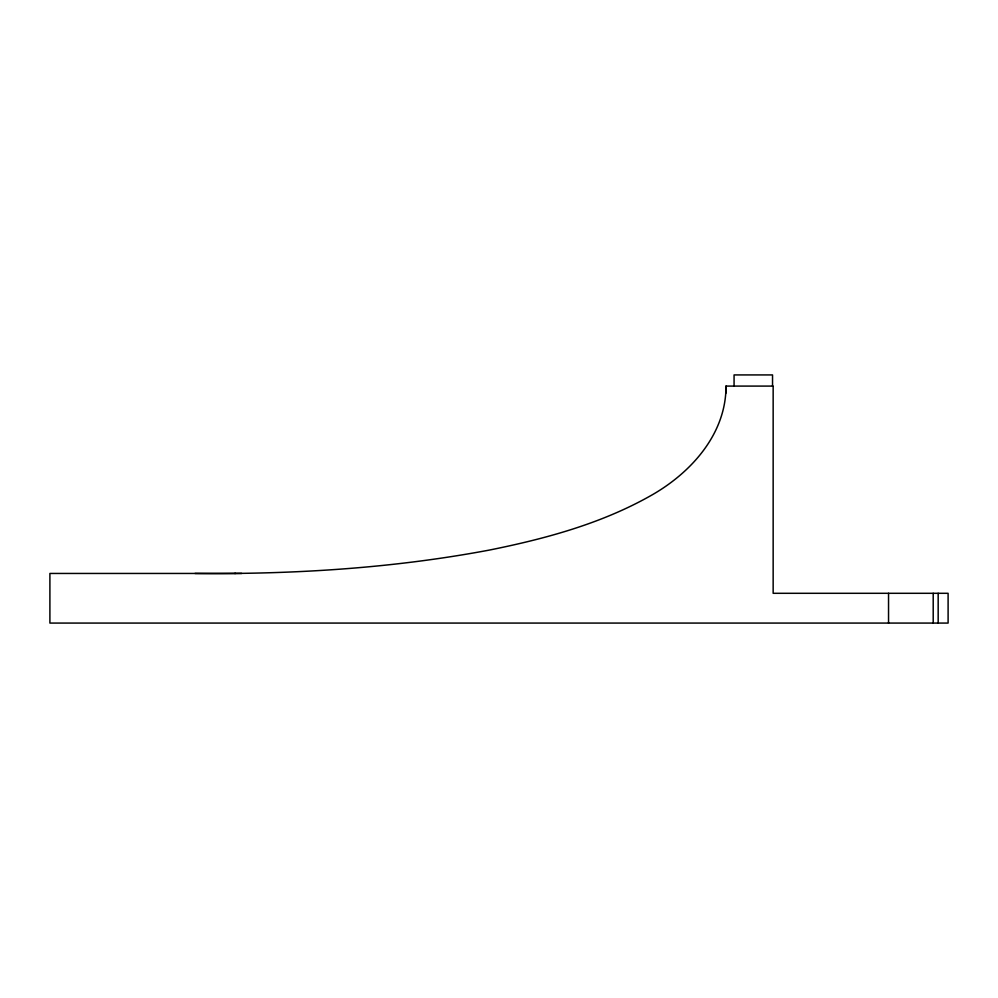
<?xml version="1.0" encoding="UTF-8"?>
<svg xmlns="http://www.w3.org/2000/svg" width="998" height="998" viewBox="0 0 998 998"><rect width="100%" height="100%" fill="white"/><g stroke="black" fill="none" stroke-linecap="round" stroke-linejoin="round"><path stroke-width="1.5" d="M725.708 393.524L726.008 386.089L773.151 386.089L773.151 593.299L948.1 593.299L948.1 623.076L49.9 623.076L49.9 573.451L241.728 573.451M726.008 386.089C726.12 433.444 691.901 471.792 652.954 494.409C602.692 523.326 546.106 538.608 489.644 550.023C392.601 568.311 293.612 574.399 194.972 573.451M234.667 573.451L235.54 573.426M938.17 593.299L938.17 623.076M933.205 593.299L933.205 623.076M888.544 593.299L888.544 623.076M772.539 386.089L772.539 374.924L734.066 374.924L734.066 386.089"/></g></svg>
